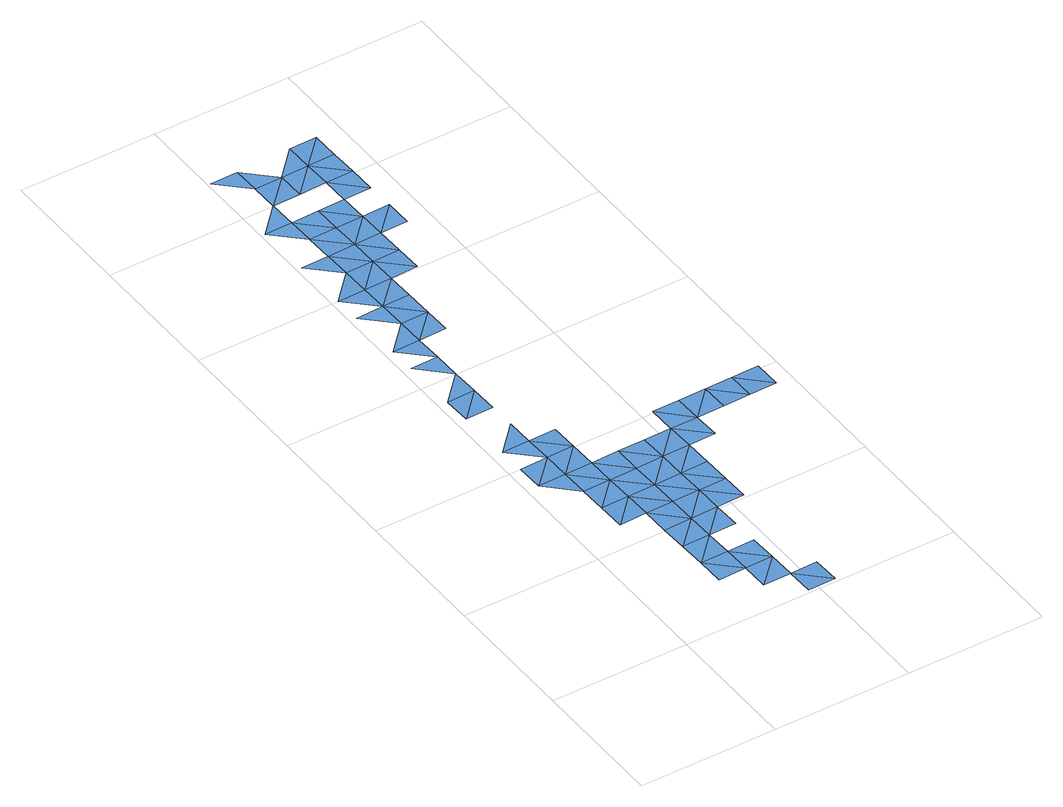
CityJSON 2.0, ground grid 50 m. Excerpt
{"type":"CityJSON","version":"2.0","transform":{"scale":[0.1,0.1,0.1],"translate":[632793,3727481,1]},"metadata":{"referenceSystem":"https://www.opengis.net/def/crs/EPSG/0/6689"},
"CityObjects":{
"waterbody1":{"type":"WaterBody","attributes":{"name":"福岡県津波浸水想定図","class":"1140","function":"2","WaterBodyTsunamiRiskAttribute.description":"1","WaterBodyTsunamiRiskAttribute.rank":"3"},"geometry":[{"type":"MultiSurface","lod":"1","boundaries":[[[0,1,2]],[[3,4,5]],[[6,7,8]],[[9,3,5]],[[1,10,2]]]}]},
"waterbody2":{"type":"WaterBody","attributes":{"name":"福岡県津波浸水想定図","class":"1140","function":"2","WaterBodyTsunamiRiskAttribute.description":"1","WaterBodyTsunamiRiskAttribute.rank":"2"},"geometry":[{"type":"MultiSurface","lod":"1","boundaries":[[[11,7,12]],[[13,14,2]],[[12,7,6]],[[4,15,8]],[[16,17,14]],[[15,6,8]],[[2,10,13]],[[18,19,1]],[[20,12,21]],[[4,3,15]],[[22,19,18]],[[9,17,16]],[[14,13,16]],[[9,23,3]],[[16,23,9]],[[6,15,24]],[[12,6,25]],[[6,24,25]],[[22,26,27]],[[3,23,28]],[[22,27,29]],[[30,31,32]],[[33,30,34]],[[35,36,37]],[[36,38,37]],[[38,39,40]]]}]},
"waterbody3":{"type":"WaterBody","attributes":{"name":"福岡県津波浸水想定図","class":"1140","function":"2","WaterBodyTsunamiRiskAttribute.description":"1","WaterBodyTsunamiRiskAttribute.rank":"1"},"geometry":[{"type":"MultiSurface","lod":"1","boundaries":[[[21,41,20]],[[19,10,1]],[[12,25,21]],[[42,43,44]],[[3,28,15]],[[44,43,45]],[[25,46,21]],[[10,19,47]],[[13,48,16]],[[15,49,24]],[[50,42,44]],[[51,23,16]],[[49,15,28]],[[48,13,52]],[[48,51,16]],[[53,50,54]],[[24,49,55]],[[28,23,51]],[[28,56,49]],[[57,54,58]],[[56,55,49]],[[59,57,58]],[[28,51,60]],[[61,51,48]],[[56,28,60]],[[56,62,55]],[[63,59,64]],[[32,31,64]],[[60,51,65]],[[51,61,65]],[[65,66,60]],[[59,67,64]],[[59,58,67]],[[58,68,67]],[[56,60,69]],[[70,32,64]],[[60,66,69]],[[62,56,71]],[[64,67,72]],[[32,73,30]],[[56,69,71]],[[64,72,70]],[[74,75,76]],[[73,32,70]],[[34,30,73]],[[77,75,34]],[[78,74,76]],[[73,77,34]],[[71,69,79]],[[80,81,71]],[[77,82,75]],[[83,73,70]],[[76,75,82]],[[84,77,73]],[[71,79,80]],[[76,82,85]],[[78,38,36]],[[81,80,86]],[[73,83,84]],[[87,38,78]],[[84,88,77]],[[77,89,82]],[[88,89,77]],[[82,89,85]],[[90,86,80]],[[89,91,85]],[[90,80,92]],[[39,38,87]],[[93,89,88]],[[39,87,94]],[[92,95,90]],[[93,88,96]],[[94,91,97]],[[90,95,98]],[[39,94,99]],[[100,40,39]],[[94,97,99]],[[99,101,39]],[[101,100,39]],[[98,95,102]],[[98,102,103]]]}]}
},
"vertices":[
[257,201,10],[357,203,11],[255,301,10],[247,700,9],[147,698,9],[149,598,9],[143,898,8],[43,896,9],[145,798,8],[249,600,9],[355,302,10],
[41,996,8],[141,998,9],[353,402,9],[253,401,10],[245,800,8],[351,502,9],[251,500,8],[359,103,11],[457,204,11],[40,1096,8],[139,1098,8],[459,104,11],[349,602,9],[243,900,8],[241,1000,9],[461,4,11],[561,6,11],[347,702,9],[559,106,11],[120,2098,8],[22,1996,8],[122,1998,8],[18,2196,8],[118,2198,8],[9,2696,8],[110,2598,8],[109,2698,8],[210,2600,8],[310,2602,8],[308,2702,8],
[138,1198,8],[34,1396,8],[36,1296,8],[134,1398,8],[136,1298,8],[239,1100,9],[455,304,10],[451,504,9],[345,802,8],[132,1498,8],[449,604,9],[453,404,9],[30,1596,8],[130,1598,8],[343,902,9],[445,804,8],[28,1696,8],[128,1698,8],[126,1798,8],[447,704,8],[551,506,9],[443,904,8],[24,1896,8],[124,1898,8],[549,606,9],[547,706,9],[226,1800,8],[228,1700,8],[545,806,8],[222,2000,8],[543,906,7],[224,1900,8],[220,2100,8],[14,2396,8],[116,2298,8],[114,2398,8],[218,2200,8],[112,2498,8],[645,808,8],[643,908,5],[541,1006,7],[216,2300,8],[322,2002,8],[320,2102,8],[214,2400,8],[641,1008,5],[212,2500,8],[318,2202,8],[316,2302,8],[741,1010,5],[314,2402,8],[743,910,5],[416,2304,8],[312,2502,8],[843,912,4],[418,2204,8],[414,2404,8],[841,1012,4],[412,2504,8],[408,2704,8],[410,2604,8],[943,914,4],[941,1014,4]
]}
